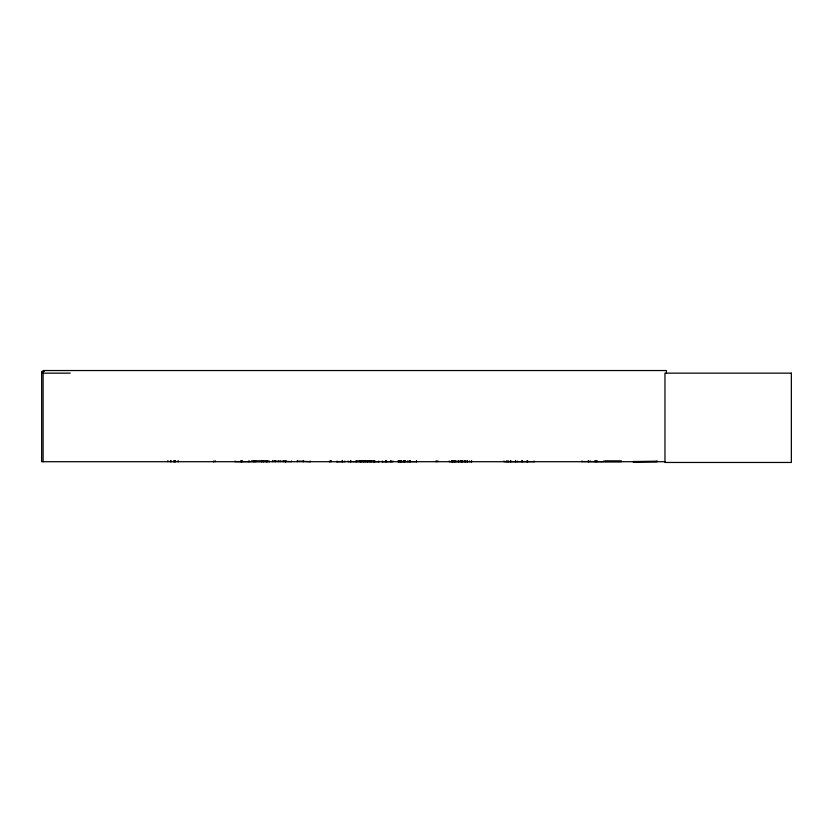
<?xml version="1.0" encoding="UTF-8"?>
<svg xmlns="http://www.w3.org/2000/svg" width="833" height="833" viewBox="0 0 833 833"><rect width="100%" height="100%" fill="white"/><g stroke="black" fill="none" stroke-linecap="round" stroke-linejoin="round"><path stroke-width="1.25" d="M248.463 461.68L248.473 460.972M517.324 461.68L517.335 460.972M454.12 461.68L454.245 460.972M467.355 461.68L467.459 461.034M588.223 461.597L588.244 460.972M601.311 461.68L601.426 461.524M466.969 461.597L467.011 460.972M410.044 461.617L409.992 460.784M461.43 461.617L461.482 460.784M398.476 461.597L398.413 460.972L398.33 461.617M269.194 461.617L269.267 461.034L269.34 461.711M336.553 461.711L344.737 461.617M381.733 461.711L392.791 461.617M385.877 461.597L385.721 460.784M213.633 461.597L213.665 461.034L213.842 461.711M329.733 461.597L329.764 461.034L329.941 461.711M435.649 461.638L436.19 461.034M454.401 461.617L454.433 461.034M515.429 461.617L515.481 461.034M461.784 461.617L461.846 461.034M407.847 461.617L407.91 461.034M337.011 461.617L337.084 461.034L337.167 461.711M360.064 461.617L360.148 461.034M367.218 461.617L367.301 461.034M355.795 461.617L355.826 460.972L355.983 461.617M363.073 461.617L363.157 461.034M382.264 461.617L382.357 461.034L382.451 461.711M213.165 461.617L213.571 461.617M329.264 461.617L329.67 461.617M44.253 371.476L41.65 371.476L41.65 461.711L665.13 461.711M41.65 373.153L70.222 373.153M251.472 461.128L268.153 461.128M356.868 461.128L373.548 461.128M604.758 461.128L621.439 461.128M657.112 461.315L632.893 461.69L657.112 461.669L657.091 461.003M251.441 461.367L268.184 461.347M356.836 461.347L373.58 461.367M604.727 461.347L621.47 461.347M632.893 461.492L657.112 461.492M269.267 461.524L235.073 461.68L235.073 460.972M272.641 461.034L291.56 461.617L291.602 460.972M297.225 461.034L310.355 461.68M379.327 461.68L348.256 461.617M416.76 461.638L398.039 461.68L397.976 460.972L398.08 461.597M534.39 461.638L503.934 461.68L504.027 460.972M581.923 461.524L603.873 461.711L603.738 460.972M604.737 461.659L621.449 461.659M401.86 461.617L401.766 461.034M285.75 461.617L285.729 460.784M455.453 461.617L455.37 461.034M452.381 461.617L452.444 460.972M261.729 461.617L261.645 461.034L261.624 461.711M405.192 461.617L405.265 460.784M398.57 461.617L398.559 460.972M374.902 461.617L374.819 461.034M378.859 461.617L378.786 461.034L378.703 461.711M459.181 461.617L459.191 460.972M449.414 461.617L471.77 461.597M471.52 461.617L471.457 461.034L471.384 461.711M462.398 461.617L462.513 460.784M522.739 461.597L522.666 460.972M416.521 461.617L416.479 461.034M404.557 461.597L404.494 460.784M310.199 461.597L310.168 460.972M590.576 461.617L590.545 460.972M451.819 461.524L452.007 460.784M356.441 461.711L356.378 460.972M469.708 461.638L469.593 460.972M456.474 461.638L456.359 460.972M666.431 373.153L666.431 370.539L43.118 370.539L43.118 461.711M597.115 460.784L597.115 461.711M596.657 460.784L596.657 461.711M595.324 460.784L595.314 461.711M594.866 460.784L594.866 461.711M588.848 460.784L588.848 461.711M588.39 460.784L588.39 461.711M581.923 460.972L581.923 461.711M534.005 460.972L534.005 461.711M527.737 460.784L527.737 461.711M527.351 460.784L527.351 461.711M526.862 460.972L526.862 461.711M522.187 460.784L522.187 461.711M521.791 460.784L521.791 461.711M515.533 460.972L515.533 461.711M510.879 460.784L510.941 461.711M510.41 460.784L510.483 461.711M508.099 460.972L508.099 461.711M508.005 460.972L508.005 461.711M506.558 460.784L506.568 461.711M471.728 460.972L471.728 461.711M467.469 460.972L467.469 461.711M465.762 460.784L465.762 461.711M465.439 460.784L465.439 461.711M465.158 460.784L465.158 461.711M464.72 460.784L464.72 461.711M462.971 460.784L462.971 461.711M461.919 460.972L461.919 461.711M461.326 460.784L461.326 461.711M461.045 460.784L461.045 461.711M460.868 460.784L460.868 461.711M458.691 460.972L458.691 461.711M458.4 460.784L458.4 461.711M458.067 460.784L458.067 461.711M455.276 460.972L455.276 461.711M454.474 460.972L454.474 461.711M453.09 460.784L453.09 461.711M452.767 460.784L452.767 461.711M452.132 460.784L452.132 461.711M451.725 460.972L451.725 461.711M449.279 460.972L449.279 461.711M437.814 460.784L437.814 461.711M436.284 460.972L436.367 461.711M416.438 460.972L416.438 461.711M410.357 460.972L410.357 461.711M409.586 460.784L409.586 461.711M407.972 460.972L407.972 461.711M404.848 460.784L404.838 461.711L404.682 461.034M404.161 460.784L404.161 461.711M403.505 460.597L403.505 461.711M401.579 460.972L401.673 461.711M401.235 460.597L401.235 461.711M400.902 460.597L400.902 461.711M400.298 460.597L400.298 461.711M400.111 460.784L400.111 461.711M399.882 460.784L399.882 461.711M392.957 460.972L392.957 461.711M391.052 460.784L391.052 461.711M390.823 460.784L390.823 461.711M386.325 460.972L386.325 461.711M386.002 460.972L386.002 461.711M374.746 460.972L374.746 461.711M373.996 460.784L373.996 461.711M373.746 460.784L373.746 461.711M371.549 460.972L371.549 461.711M370.154 460.784L370.154 461.711M369.914 460.784L369.914 461.711M367.884 460.972L367.884 461.711M367.374 460.972L367.374 461.711M365.187 460.784L365.187 461.711M364.937 460.784L364.937 461.711M363.24 460.972L363.24 461.711M361.199 460.784L361.199 461.711M360.97 460.784L360.97 461.711M360.22 460.972L360.22 461.711M350.891 460.784L350.891 461.711M350.62 460.784L350.62 461.711M348.111 460.972L348.111 461.711M344.883 460.972L344.883 461.711M342.373 460.784L342.373 461.711M342.103 460.784L342.103 461.711M331.388 460.784L331.388 461.711M330.514 460.597L330.514 461.711M303.535 460.784L303.535 461.711M303.087 460.784L303.087 461.711M297.204 460.972L297.204 461.711M285.854 460.597L285.854 461.711M285.48 460.972L285.563 461.711M285.271 460.784L285.271 461.711M284.032 460.784L284.043 461.711M283.251 460.597L283.251 461.711M280.294 460.972L280.294 461.711M278.639 460.972L278.639 461.711M275.348 460.784L275.348 461.711M275.077 460.784L275.077 461.711M272.568 460.972L272.568 461.711M267.612 460.972L267.612 461.711M266.831 460.784L266.831 461.711M266.57 460.784L266.57 461.711M263.363 460.784L263.363 461.711M263.155 460.784L263.155 461.711M255.658 460.972L255.658 461.711M254.065 460.784L254.065 461.711M253.857 460.784L253.857 461.711M249.608 460.972L249.608 461.711M241.924 460.597L241.997 461.711M241.778 460.597L241.778 461.711M241.549 460.784L241.528 461.711M240.841 460.597L240.841 461.711M215.133 460.597L215.289 461.711M178.272 460.972L178.272 461.711M177.939 460.972L177.939 461.711M175.492 460.972L175.492 461.711M175.159 460.972L175.159 461.711M174.784 460.972L174.743 461.711M174.409 460.972L174.451 461.711M174.035 460.972L174.035 461.711M173.701 460.972L173.701 461.711M171.202 460.972L171.202 461.711M170.869 460.972L170.869 461.711M170.473 460.597L170.473 461.711M167.87 460.597L167.87 461.711M791.35 373.153L664.963 373.153L664.963 462.461L791.35 462.461L791.35 373.153"/></g></svg>
